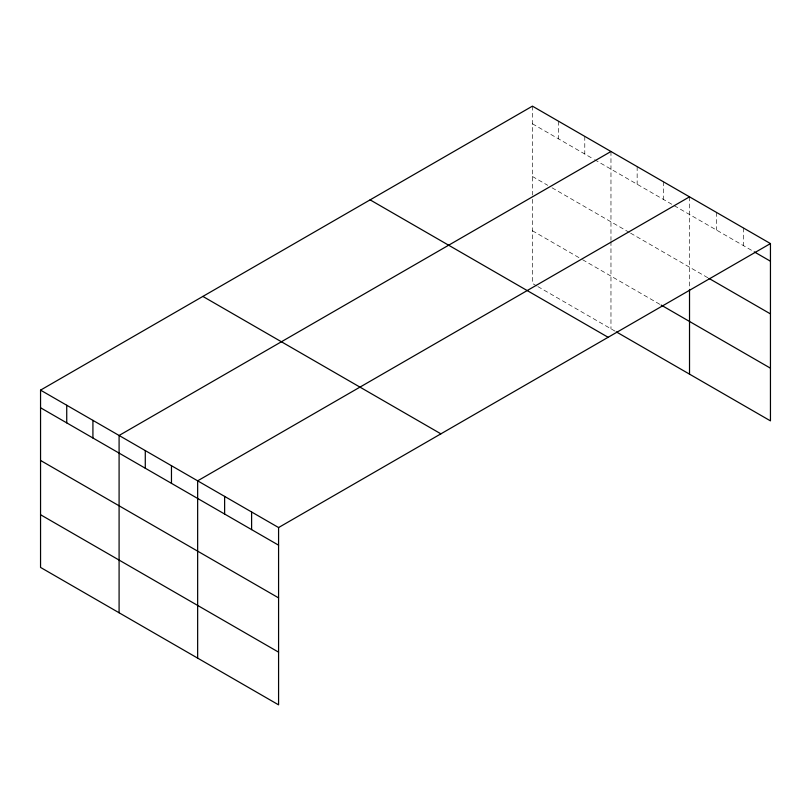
<?xml version="1.0" encoding="UTF-8"?>
<svg xmlns="http://www.w3.org/2000/svg" width="811" height="811" viewBox="0 0 811 811"><rect width="100%" height="100%" fill="white"/><g stroke="black" fill="none" stroke-linecap="round" stroke-linejoin="round"><path stroke-width="0.61" stroke-dasharray="4.05 3.04" d="M532.422 106.15L532.422 194.975M532.422 123.789L593.51 159.057M594.605 159.686L673.15 205.041M674.245 205.67L753.186 251.238M532.422 176.474L547.689 185.293M552.058 187.807L629.518 232.534M630.603 233.162L707.861 277.767M532.422 230.76L581.517 259.104M582.602 259.733L661.158 305.078M536.781 285.959L532.422 283.445L532.422 196.211M537.875 286.597L615.336 331.314M743.474 228.003L743.474 245.632M716.498 212.431L716.498 230.06M689.522 196.85L689.522 288.148M663.337 181.735L663.337 199.364M637.152 166.62L637.152 184.249M610.967 151.505L610.967 240.33M610.967 241.566L610.967 328.79M584.782 136.39L584.782 154.019M558.607 121.265L558.607 138.904"/><path stroke-width="1.22" d="M40.55 390.132L278.579 527.555L278.579 704.85L40.55 567.426L40.55 390.132L532.422 106.15L770.45 243.574L770.45 420.868L616.421 331.942M610.967 151.505L119.095 435.477L119.095 612.771M689.522 196.85L197.651 480.832L197.651 658.126M278.579 527.555L770.45 243.574M754.26 251.866L770.45 261.213M708.946 278.386L770.45 313.898M661.158 305.078L770.45 368.184M370.1 199.861L608.128 337.295M202.872 296.42L440.9 433.844M40.55 407.761L278.579 545.185M40.55 460.455L278.579 597.879M40.55 514.732L278.579 652.156M689.522 289.385L689.522 374.145M251.603 511.984L251.603 529.613M224.627 496.403L224.627 514.042M171.466 465.717L171.466 483.346M145.281 450.602L145.281 468.231M92.92 420.362L92.92 438.001M66.735 405.247L66.735 422.876"/></g></svg>
